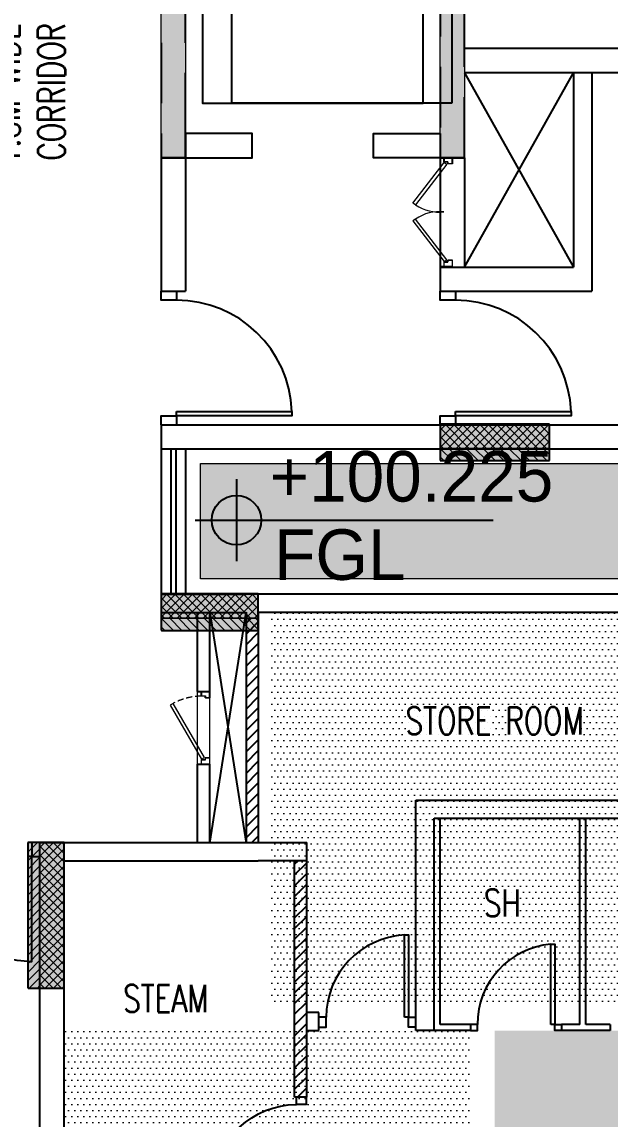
# Model space of a CAD drawing. Header units: millimetres. Extents: x 7964926 to 16080295, y -6277184 to -2986664.
# Drawn here: x 8075113 to 8079961, y -3129940 to -3120893 of the extents above; entities that cross this region are included whole.
import ezdxf

# ---------------------------------------------------------------- set-up
doc = ezdxf.new("R2010")
doc.units = ezdxf.units.MM
doc.header["$LTSCALE"] = 2000
doc.header["$MEASUREMENT"] = 0
doc.linetypes.add('DASHED2', pattern=[0.375, 0.25, -0.125])
doc.linetypes.add('HIDDEN', pattern=[0.375, 0.25, -0.125])
for name, color, linetype in [('a-col', 8, 'DASHED2'), ('a-cutout', 8, 'Continuous'), ('a-dim b', 8, 'Continuous'), ('a-dim s', 8, 'Continuous'), ('a-door', 8, 'Continuous'), ('a-ele 1', 8, 'Continuous'), ('a-glazing', 5, 'Continuous'), ('a-hat col', 252, 'Continuous'), ('a-hatch col', 252, 'Continuous'), ('a-hatch wall', 8, 'Continuous'), ('a-lift', 8, 'Continuous'), ('a-text m', 8, 'Continuous'), ('a-wall', 8, 'Continuous'), ('a-wall @100', 252, 'Continuous'), ('a-window', 8, 'Continuous'), ('L-FL', 7, 'Continuous')]:
    doc.layers.add(name, color=color, linetype=linetype)
for name, color, linetype, lineweight in [('a-shaft door', 1, 'Continuous', 5), ('L-ELE 2', 30, 'Continuous', 15), ('L-SHRUBS', 96, 'Continuous', 18), ('STR-Balcony', 250, 'Continuous', 15), ('STR-Column', 250, 'Continuous', 15), ('STR-Column Hatch', 250, 'Continuous', 15)]:
    doc.layers.add(name, color=color, linetype=linetype, lineweight=lineweight)
doc.styles.add('a-100 txt m', font='romans.shx', dxfattribs={"width": 0.75, "height": 300})
doc.styles.add('Century Gothic', font='GOTHIC.TTF')
doc.styles.get("Standard").update_dxf_attribs({"font": 'romans.shx', "width": 0.75})
pattern_1 = [(45, (1424320.437, 166168.526), (-44.1941738, 44.1941738), [])]
pattern_2 = [(0, (5508973.427, -3585719.17), (25, 50), [0, -50])]
pattern_3 = [(50, (5508973.43, -3570941.595), (71.7260183, -6.2752135), [7.5, -82.5]), (355, (5508973.43, -3570941.595), (-13.8751334, 75.2192134), [6, -66]), (100.4514445, (5508979.405, -3570942.12), (57.8508847, 68.9439991), [6.3740192, -70.1142112]), (46.1842, (5508973.43, -3570921.595), (106.724133, -16.551928), [11.25, -123.75]), (96.6356355, (5508982.32, -3570922.97), (93.4661946, 97.41186), [9.561034, -105.171376]), (351.184164, (5508973.43, -3570921.6), (93.4661945, 97.41186), [9, -99]), (21, (5508983.43, -3570926.595), (59.6907052, -40.261889), [7.5, -82.5]), (326, (5508983.43, -3570926.595), (24.3315332, 72.5150045), [6, -66]), (71.4514447, (5508988.4, -3570929.95), (84.0222377, 32.2531153), [6.374019, -70.1142112]), (37.5, (5508973.427, -3570941.595), (1.21598553, 33.28938538), [0, -65.2, 0, -67, 0, -66.25]), (7.5, (5508973.427, -3570941.595), (26.30695374, 39.4411712), [0, -38.2, 0, -63.7, 0, -25.25]), (327.5, (5508951.127, -3570941.595), (53.38224362, -2.25548717), [0, -25, 0, -78, 0, -103.5]), (317.5, (5508941.127, -3570941.595), (58.3186169, 10.0104982), [0, -32.5, 0, -51.8, 0, -73.5])]
pattern_4 = [(45, (5563976.443, -3625498.786), (-35.3553391, 35.3553391), []), (135, (5563976.443, -3625498.786), (-35.3553391, -35.3553391), [])]
pattern_5 = [(315, (7581722.237, -612925.35), (35.3553391, 35.3553391), []), (45, (7581722.237, -612925.35), (-35.3553391, 35.3553391), [])]
pattern_6 = [(315, (7579422.237, -614325.35), (35.3553391, 35.3553391), []), (45, (7579422.237, -614325.35), (-35.3553391, 35.3553391), [])]
pattern_7 = [(315, (7689852.187, -627037.335), (35.3553391, 35.3553391), [])]
pattern_8 = [(315, (7687552.187, -628437.335), (35.3553391, 35.3553391), [])]
pattern_9 = [(45, (5577788.43, -3517368.836), (-35.3553391, 35.3553391), [])]

# ---------------------------------------------------------------- blocks, each defined once
blk = doc.blocks.new('basement - column')
at = {"layer": 'a-hat col'}
h = blk.add_hatch(color=256, dxfattribs=at)
h.dxf.hatch_style = 1
h.paths.add_polyline_path([(91375, -38149.3), (90475, -38149.3), (90475, -38449.3), (91375, -38449.3)])
h = blk.add_hatch(color=256, dxfattribs=at)
h.dxf.hatch_style = 1
h.paths.add_polyline_path([(88975, -39549.3), (88175, -39549.3), (88175, -39849.3), (88975, -39849.3)])
h = blk.add_hatch(color=256, dxfattribs=at)
h.dxf.hatch_style = 1
h.paths.add_polyline_path([(87375, -41599.3), (87075, -41599.3), (87075, -42799.3), (87375, -42799.3)])
at = {"layer": 'a-col', "linetype": 'DASHED2', "ltscale": 0.001}
for points in [[(90475, -38149.3), (90475, -38449.3), (91375, -38449.3), (91375, -38149.3)], [(88175, -39549.3), (88175, -39849.3), (88975, -39849.3), (88975, -39549.3)], [(87075, -42799.3), (87375, -42799.3), (87375, -41599.3), (87075, -41599.3)]]:
    blk.add_lwpolyline(points, close=True, dxfattribs=at)
blk = doc.blocks.new('*U162')
blk.add_line((1026.7, 0), (1026.7, 0))
for points in [[(0, 125.7), (73.3, 125.7), (73.3, 0), (0, 0)], [(1100, 0), (1026.7, 0), (1026.7, 125.7), (1100, 125.7)]]:
    blk.add_lwpolyline(points)
blk.add_lwpolyline([(110, 0), (110, -952.6), (73.3, -952.6), (73.3, 0)], close=True)
blk.add_arc((73.3, 0), 953.3, 272.20423, 0)
blk = doc.blocks.new('DOOR750')
at = {"layer": 'a-door'}
blk.add_lwpolyline([(90025.1, -229811.5), (90025.1, -229149.8), (90057.9, -229149.8), (90057.9, -229811.5)], close=True, dxfattribs=at)
for points in [[(89364.2, -229861.5), (89420.4, -229861.5), (89420.4, -229811.5), (89364.2, -229811.5)], [(90114.2, -229861.5), (90057.9, -229861.5), (90057.9, -229811.5), (90114.2, -229811.5)]]:
    blk.add_lwpolyline(points, dxfattribs=at)
blk.add_arc((90083.6, -229810.4), 663.2, 95.05809, 180.09343, dxfattribs=at)
blk = doc.blocks.new('*U165')
blk.add_lwpolyline([(705, 80), (705, 759.1), (740, 759.1), (740, 80)], close=True)
for points in [[(0, 0), (60, 0), (60, 80), (0, 80)], [(800, 0), (740, 0), (740, 80), (800, 80)]]:
    blk.add_lwpolyline(points)
blk.add_arc((742.5, 77.6), 682.5, 93.15305, 179.7973)
blk = doc.blocks.new('F01')
at = {"layer": 'a-shaft door', "color": 8, "ltscale": 0.1}
for p, q in [((6801503.9, -3301272.3), (6801473.3, -3301272.3)), ((6801503.9, -3302172.3), (6801473.3, -3302172.3)), ((6801503.9, -3302172.3), (6801473.3, -3302172.3))]:
    blk.add_line(p, q, dxfattribs=at)
for points in [[(6801247, -3301649), (6801505.9, -3301314.1), (6801529.1, -3301327.5), (6801270.2, -3301662.4), (6801247, -3301649)], [(6801247, -3301795.6), (6801505.9, -3302130.4), (6801529.1, -3302117), (6801270.2, -3301782.2), (6801247, -3301795.6)]]:
    blk.add_lwpolyline(points, dxfattribs=at)
for points in [[(6801573.3, -3301272.3), (6801573.3, -3301325.6), (6801535.9, -3301325.6), (6801535.9, -3301309.6), (6801503.9, -3301309.6), (6801503.9, -3301272.3), (6801503.9, -3301272.3), (6801503.9, -3301272.3)], [(6801571.7, -3301273.9), (6801505.5, -3301273.9), (6801505.5, -3301273.9), (6801505.5, -3301273.9), (6801505.5, -3301308), (6801537.5, -3301308), (6801537.5, -3301324), (6801571.7, -3301324)], [(6801573.3, -3302172.3), (6801573.3, -3302118.9), (6801535.9, -3302118.9), (6801535.9, -3302134.9), (6801503.9, -3302134.9), (6801503.9, -3302172.3), (6801503.9, -3302172.3), (6801503.9, -3302172.3)], [(6801571.7, -3302170.7), (6801505.5, -3302170.7), (6801505.5, -3302170.7), (6801505.5, -3302170.7), (6801505.5, -3302136.5), (6801537.5, -3302136.5), (6801537.5, -3302120.5), (6801571.7, -3302120.5)]]:
    blk.add_lwpolyline(points, close=True, dxfattribs=at)
for centre, radius, start, end in [((6801465.1, -3301383.2), 340.5, 235.07813, 276.54818), ((6801464.3, -3302049.2), 330.1, 83.10266, 126.02478)]:
    blk.add_arc(centre, radius, start, end, dxfattribs=at)
blk = doc.blocks.new('*U171')
blk.add_line((1026.7, 0), (1026.7, 0))
for points in [[(0, 125.7), (73.3, 125.7), (73.3, 0), (0, 0)], [(1100, 0), (1026.7, 0), (1026.7, 125.7), (1100, 125.7)]]:
    blk.add_lwpolyline(points)
blk.add_lwpolyline([(110, 0), (110, -952.6), (73.3, -952.6), (73.3, 0)], close=True)
blk.add_arc((73.3, 0), 953.3, 272.20423, 0)
blk = doc.blocks.new('Shaft D-600')
at = {"layer": 'a-shaft door', "color": 252, "ltscale": 0.1}
for p, q in [((185920.3, -26068.4), (185920.3, -26037.7)), ((186520.3, -26068.4), (186520.3, -26037.7)), ((186520.3, -26068.4), (186520.3, -26037.7))]:
    blk.add_line(p, q, dxfattribs=at)
blk.add_lwpolyline([(186408.8, -25812.5), (185962.1, -26070.4), (185975.5, -26093.5), (186422.2, -25835.6), (186408.8, -25812.5)], dxfattribs=at)
at = {"layer": 'a-shaft door', "color": 252}
for points in [[(185920.3, -26137.7), (185973.6, -26137.7), (185973.6, -26100.4), (185957.6, -26100.4), (185957.6, -26068.4), (185920.3, -26068.4), (185920.3, -26068.4), (185920.3, -26068.4)], [(185921.9, -26136.1), (185921.9, -26070), (185921.9, -26070), (185921.9, -26070), (185956, -26070), (185956, -26102), (185972, -26102), (185972, -26136.1)], [(186520.3, -26137.7), (186466.9, -26137.7), (186466.9, -26100.4), (186482.9, -26100.4), (186482.9, -26068.4), (186520.3, -26068.4), (186520.3, -26068.4), (186520.3, -26068.4)], [(186518.7, -26136.1), (186518.7, -26070), (186518.7, -26070), (186518.7, -26070), (186484.5, -26070), (186484.5, -26102), (186468.5, -26102), (186468.5, -26136.1)]]:
    blk.add_lwpolyline(points, close=True, dxfattribs=at)
at = {"layer": 'a-shaft door', "color": 252, "linetype": 'HIDDEN', "ltscale": 0.1}
blk.add_arc((185950.8, -26082.9), 532.4, 1.56598, 27.68126, dxfattribs=at)
blk = doc.blocks.new('2.5BHK-STAIR CORE')
at = {"layer": 'a-hatch col'}
h = blk.add_hatch(color=256, dxfattribs=at)
h.dxf.hatch_style = 1
h.paths.add_polyline_path([(-3050, -9600), (-3050, -12800), (-2850, -12800), (-2850, -12600), (-2850, -9800), (-750, -9800), (-750, -12600), (-750, -12800), (-550, -12800), (-550, -9600)])
at = {"layer": 'a-col'}
blk.add_lwpolyline([(-3050, -9600), (-3050, -12800), (-2850, -12800), (-2850, -12600), (-2850, -9800), (-750, -9800), (-750, -12600), (-750, -12800), (-550, -12800), (-550, -9600)], close=True, dxfattribs=at)
at = {"layer": 'a-cutout', "linetype": 'HIDDEN', "ltscale": 1000}
for p, q in [((-550, -13700), (350, -12100)), ((-550, -12100), (350, -13700)), ((-2650, -18450), (-2350, -16550)), ((-2650, -16550), (-2350, -18450))]:
    blk.add_line(p, q, dxfattribs=at)
at = {"layer": 'a-door'}
for p, q in [((-750, -12800), (-750, -13700)), ((-550, -12800), (-550, -13700)), ((-2750, -17200), (-2750, -16550)), ((-2650, -17200), (-2650, -16550)), ((-2750, -17200), (-2650, -17200)), ((-2750, -18450), (-2750, -17800)), ((-2750, -17800), (-2650, -17800)), ((-2650, -18450), (-2650, -17800))]:
    blk.add_line(p, q, dxfattribs=at)
at = {"layer": 'a-lift'}
blk.add_lwpolyline([(-890, -12350), (-890, -10350), (-2710, -10350), (-2710, -12350)], close=True, dxfattribs=at)
at = {"layer": 'a-shaft door', "color": 8}
for p, q in [((-2750, -17800), (-2750, -17200)), ((-2650, -17800), (-2650, -17200))]:
    blk.add_line(p, q, dxfattribs=at)
at = {"layer": 'a-wall'}
for p, q in [((350, -12100), (350, -13700)), ((500, -12100), (500, -13900)), ((-3050, -12800), (-3050, -13900)), ((-2850, -12800), (-2850, -13900)), ((-750, -13700), (-750, -13900)), ((-750, -13700), (350, -13700)), ((-3050, -13900), (-2850, -13900)), ((-750, -13900), (500, -13900)), ((-3050, -15000), (4750, -15000)), ((-3050, -15000), (-3050, -15200)), ((-3050, -15200), (4600, -15200))]:
    blk.add_line(p, q, dxfattribs=at)
for points in [[(-2850, -12600), (-2850, -12800), (-2300, -12800), (-2300, -12600)], [(-750, -12600), (-750, -12800), (-1300, -12800), (-1300, -12600)]]:
    blk.add_lwpolyline(points, close=True, dxfattribs=at)
blk.add_lwpolyline([(-2350, -16400), (-3050, -16400), (-3050, -16550), (-2350, -16550)], dxfattribs=at)
at = {"layer": 'a-window'}
for p, q in [((-3050, -15200), (-3050, -16400)), ((-2970, -15200), (-2970, -16400)), ((-2930, -15200), (-2930, -16400)), ((-2850, -15200), (-2850, -16400))]:
    blk.add_line(p, q, dxfattribs=at)
at = {"layer": 'a-door', "extrusion": (0, 0, -1), "xscale": -1, "zscale": -1, "rotation": 270.0000569075571}
for p in [(2924.3, -15000), (624.3, -15000)]:
    blk.add_blockref('*U171', p, dxfattribs=at)
at = {"layer": 'a-shaft door', "linetype": 'Continuous', "rotation": 90}
blk.add_blockref('Shaft D-600', (-28787.7, -203720.3), dxfattribs=at)
blk = doc.blocks.new('block 2')
at = {"layer": 'a-hatch wall'}
h = blk.add_hatch(dxfattribs=at)
h.set_pattern_fill('ANSI31', color=256, scale=500)
h.set_pattern_definition(pattern_1)
h.paths.add_polyline_path([(8154643.7, -2889155.3), (8154543.7, -2889155.3), (8154543.7, -2891005.3), (8154643.7, -2891005.3)])
h = blk.add_hatch(dxfattribs=at)
h.set_pattern_fill('ANSI31', color=256, scale=500)
h.set_pattern_definition(pattern_1)
h.paths.add_polyline_path([(8155043.7, -2891155.3), (8154943.7, -2891155.3), (8154943.7, -2893105.3), (8155043.7, -2893105.3)])
at = {"layer": 'a-shaft door', "color": 8, "linetype": 'Continuous'}
for p, q in [((8156143.7, -2885355.3), (8156143.7, -2886255.3)), ((8156343.7, -2885355.3), (8156343.7, -2886255.3))]:
    blk.add_line(p, q, dxfattribs=at)
at = {"layer": 'a-wall'}
for p, q in [((8156343.7, -2884455.3), (8163093.7, -2884455.3)), ((8156343.7, -2884455.3), (8163093.7, -2884455.3)), ((8156343.7, -2884655.3), (8162893.7, -2884655.3)), ((8154543.7, -2888955.3), (8158743.7, -2888955.3)), ((8154543.7, -2889105.3), (8154543.7, -2891005.3)), ((8154643.7, -2889105.3), (8158743.7, -2889105.3)), ((8154643.7, -2889105.3), (8154643.7, -2891005.3)), ((8155943.7, -2890655.3), (8161393.7, -2890655.3)), ((8155943.7, -2892555.3), (8155943.7, -2890655.3)), ((8156093.7, -2890805.3), (8158543.7, -2890805.3)), ((8156093.7, -2892555.3), (8156093.7, -2890805.3)), ((8152843.7, -2897805.3), (8152843.7, -2891005.3)), ((8153043.7, -2891005.3), (8152843.7, -2891005.3)), ((8152843.7, -2891005.3), (8153043.7, -2891005.3)), ((8152843.7, -2891005.3), (8155043.7, -2891005.3)), ((8155043.7, -2891155.3), (8155043.7, -2891005.3)), ((8153043.7, -2897955.3), (8153043.7, -2891155.3)), ((8153043.7, -2891155.3), (8154643.7, -2891155.3)), ((8155043.7, -2891155.3), (8154643.7, -2891155.3)), ((8154943.7, -2893105.3), (8154943.7, -2891155.3)), ((8155043.7, -2893105.3), (8155043.7, -2891155.3)), ((8155143.7, -2892405.3), (8155043.7, -2892405.3)), ((8155143.7, -2892555.3), (8155143.7, -2892405.3)), ((8155043.7, -2892555.3), (8155143.7, -2892555.3)), ((8156093.7, -2892555.3), (8155943.7, -2892555.3)), ((8155043.7, -2893105.3), (8154943.7, -2893105.3))]:
    blk.add_line(p, q, dxfattribs=at)
at = {"layer": 'a-wall @100'}
for p, q in [((8156093.7, -2892555.3), (8156093.7, -2890805.3)), ((8156143.7, -2892505.3), (8156143.7, -2890805.3)), ((8157293.7, -2892505.3), (8157293.7, -2890805.3)), ((8157343.7, -2892505.3), (8157343.7, -2890805.3)), ((8156393.7, -2892505.3), (8156143.7, -2892505.3)), ((8156393.7, -2892505.3), (8156393.7, -2892555.3)), ((8157293.7, -2892505.3), (8157143.7, -2892505.3)), ((8157143.7, -2892505.3), (8157143.7, -2892555.3)), ((8157543.7, -2892505.3), (8157343.7, -2892505.3)), ((8157543.7, -2892505.3), (8157543.7, -2892555.3)), ((8156393.7, -2892555.3), (8156093.7, -2892555.3)), ((8157293.7, -2892555.3), (8157143.7, -2892555.3)), ((8157543.7, -2892555.3), (8157243.7, -2892555.3))]:
    blk.add_line(p, q, dxfattribs=at)
at = {"linetype": 'HIDDEN', "ltscale": 2000}
blk.add_blockref('2.5BHK-STAIR CORE', (8156893.7, -2872559.5), dxfattribs=at)
at = {"layer": 'a-dim b'}
blk.add_blockref('F01', (1354670.4, 415916.9), dxfattribs=at)
at = {"layer": 'a-door', "extrusion": (0, 0, -1), "xscale": 0.9090909090908456, "yscale": 0.9090909090908456, "zscale": -0.9090909090908456, "rotation": 359.9999430927095}
blk.add_blockref('*U162', (-8152843.7, -2891119.6), dxfattribs=at)
at = {"layer": 'a-door'}
blk.add_blockref('*U165', (8155143.7, -2892526.3), dxfattribs=at)
at = {"layer": 'a-door', "xscale": -1.000000000000002, "rotation": 90}
blk.add_blockref('*U165', (8155038.2, -2893105.3), dxfattribs=at)
at = {"layer": 'a-glazing'}
blk.add_blockref('DOOR750', (8067029.5, -2662693.8), dxfattribs=at)
blk = doc.blocks.new('finish lvl')
h = blk.add_hatch(color=256)
edge = h.paths.add_edge_path()
edge.add_ellipse((0.0378, 0.003), major_axis=(-0.0305, 0.0305), ratio=1, start_angle=-45, end_angle=45)
edge.add_line((-0.0053, 0.003), (0.0378, 0.003))
edge.add_line((0.0378, 0.003), (0.0378, 0.0461))
edge = h.paths.add_edge_path()
edge.add_ellipse((0.0378, 0.003), major_axis=(-0.0305, 0.0305), ratio=1, start_angle=135, end_angle=225)
edge.add_line((0.0809, 0.003), (0.0378, 0.003))
edge.add_line((0.0378, 0.003), (0.0378, -0.0401))
for p, q in [((0.0378, 0.0748), (0.0378, -0.0688)), ((-0.034, 0.003), (0.4857, 0.003))]:
    blk.add_line(p, q)
blk.add_ellipse((0.0378, 0.003), major_axis=(-0.0305, 0.0305), ratio=1, start_param=1.570796326794534, end_param=7.85398163397412)
at = {"layer": 'L-FL'}
for tag, p in [('%%P0.00', (0.1256, 0.0357)), ('FIN.LVL.', (0.1075, -0.103))]:
    blk.add_attdef(tag, p, '', height=0.08, dxfattribs=at)

msp = doc.modelspace()

# ---------------------------------------------------------------- hatches: boundary and pattern name
at = {"layer": 'L-SHRUBS'}
h = msp.add_hatch(dxfattribs=at)
h.set_pattern_fill('GRASS', color=256, scale=200)
h.paths.add_polyline_path([(8082080.1, -3127185), (8082080.1, -3126525), (8082880.1, -3126525), (8082880.1, -3127185), (8083811.3, -3127185), (8083811.3, -3127185), (8085536.3, -3127185), (8085536.3, -3127185), (8088336.3, -3127185), (8088336.3, -3128010), (8090111.3, -3128010), (8090111.3, -3128009.6), (8092576.2, -3128010.1), (8092576.2, -3126610), (8085511.3, -3126610), (8085511.3, -3126560), (8083911.3, -3126560), (8083911.3, -3125110), (8083161.3, -3125110), (8083161.3, -3124535), (8076585.5, -3124535), (8076586.4, -3125485), (8081161.1, -3125485), (8081161.1, -3125610), (8081161.3, -3125610), (8081161.3, -3127185)])
at = {"layer": 'STR-Balcony', "linetype": 'Continuous'}
h = msp.add_hatch(dxfattribs=at)
h.set_pattern_fill('DOTS', color=256, scale=800, style=0)
h.set_pattern_definition(pattern_2)
edge = h.paths.add_edge_path()
edge.add_line((8080961.1, -3125760), (8077161.1, -3125760))
edge.add_line((8077161.1, -3125760), (8077161.1, -3127660))
edge.add_line((8077161.1, -3127310), (8080961.1, -3127310))
edge.add_line((8080961.1, -3127310), (8080961.1, -3125810))
h = msp.add_hatch(dxfattribs=at)
h.set_pattern_fill('DOTS', color=256, scale=800, style=0)
h.set_pattern_definition(pattern_2)
h.paths.add_polyline_path([(8080961.1, -3125810), (8077161.1, -3125810), (8077161.1, -3129010), (8080961.1, -3129010)])
h = msp.add_hatch(dxfattribs=at)
h.set_pattern_fill('DOTS', color=256, scale=800, style=0)
h.set_pattern_definition(pattern_2)
h.paths.add_polyline_path([(8075461.1, -3130560), (8078811.1, -3130560), (8078811.1, -3129210), (8075461.1, -3129210)])
h = msp.add_hatch(dxfattribs=at)
h.set_pattern_fill('DOTS', color=256, scale=800, style=0)
h.set_pattern_definition(pattern_2)
h.paths.add_polyline_path([(8075461.1, -3130560), (8078811.1, -3130560), (8078811.1, -3129210), (8075461.1, -3129210)])
h = msp.add_hatch(dxfattribs=at)
h.set_pattern_fill('DOTS', color=256, scale=800, style=0)
h.set_pattern_definition(pattern_2)
h.paths.add_polyline_path([(8085536.1, -3129210), (8079011.1, -3129210), (8079011.1, -3131560), (8085536.1, -3131560)])
h = msp.add_hatch(dxfattribs=at)
h.set_pattern_fill('DOTS', color=256, scale=800, style=0)
h.set_pattern_definition(pattern_2)
h.paths.add_polyline_path([(8085536.1, -3129210), (8079011.1, -3129210), (8079011.1, -3131560), (8085536.1, -3131560)])
at = {"layer": 'STR-Column Hatch'}
h = msp.add_hatch(dxfattribs=at)
h.set_pattern_fill('AR-CONC', color=250, scale=10)
h.set_pattern_definition(pattern_3)
h.paths.add_polyline_path([(8076261.1, -3122010), (8076261.1, -3118810), (8078761.1, -3118810), (8078761.1, -3122010), (8078561.1, -3122010), (8078561.1, -3119010), (8076461.1, -3119010), (8076461.1, -3122010)])
h = msp.add_hatch(dxfattribs=at)
h.set_pattern_fill('AR-CONC', color=250, scale=10)
h.set_pattern_definition(pattern_3)
h.paths.add_polyline_path([(8076261.1, -3122010), (8076261.1, -3118810), (8078761.1, -3118810), (8078761.1, -3122010), (8078561.1, -3122010), (8078561.1, -3119010), (8076461.1, -3119010), (8076461.1, -3122010)])
h = msp.add_hatch(dxfattribs=at)
h.set_pattern_fill('ANSI37', color=250, scale=400, angle=-90)
h.set_pattern_definition(pattern_5)
h.paths.add_polyline_path([(8078561.1, -3124210), (8078561.1, -3124410), (8079461.1, -3124410), (8079461.1, -3124210)])
h = msp.add_hatch(dxfattribs=at)
h.set_pattern_fill('ANSI37', color=250, scale=400, angle=-90)
h.set_pattern_definition(pattern_5)
h.paths.add_polyline_path([(8078561.1, -3124210), (8078561.1, -3124410), (8079461.1, -3124410), (8079461.1, -3124210)])
h = msp.add_hatch(dxfattribs=at)
h.set_pattern_fill('ANSI37', color=250, scale=400, angle=-90)
h.set_pattern_definition(pattern_5)
h.paths.add_polyline_path([(8078561.1, -3124210), (8078561.1, -3124410), (8079461.1, -3124410), (8079461.1, -3124210)])
h = msp.add_hatch(dxfattribs=at)
h.set_pattern_fill('ANSI37', color=250, scale=400, angle=-90)
h.set_pattern_definition(pattern_5)
h.paths.add_polyline_path([(8078561.1, -3124210), (8078561.1, -3124410), (8079461.1, -3124410), (8079461.1, -3124210)])
h = msp.add_hatch(dxfattribs=at)
h.set_pattern_fill('ANSI31', color=250, scale=400, angle=-90)
h.set_pattern_definition(pattern_7)
h.paths.add_polyline_path([(8078561.1, -3124410), (8078561.1, -3124510), (8079461.1, -3124510), (8079461.1, -3124410)])
h = msp.add_hatch(dxfattribs=at)
h.set_pattern_fill('ANSI31', color=250, scale=400, angle=-90)
h.set_pattern_definition(pattern_7)
h.paths.add_polyline_path([(8078561.1, -3124410), (8078561.1, -3124510), (8079461.1, -3124510), (8079461.1, -3124410)])
h = msp.add_hatch(dxfattribs=at)
h.set_pattern_fill('ANSI37', color=250, scale=400, angle=-90)
h.set_pattern_definition(pattern_6)
h.paths.add_polyline_path([(8076261.1, -3125610), (8076261.1, -3125810), (8077061.1, -3125810), (8077061.1, -3125610)])
h = msp.add_hatch(dxfattribs=at)
h.set_pattern_fill('ANSI37', color=250, scale=400, angle=-90)
h.set_pattern_definition(pattern_6)
h.paths.add_polyline_path([(8076261.1, -3125610), (8076261.1, -3125810), (8077061.1, -3125810), (8077061.1, -3125610)])
h = msp.add_hatch(dxfattribs=at)
h.set_pattern_fill('ANSI37', color=250, scale=400, angle=-90)
h.set_pattern_definition(pattern_6)
h.paths.add_polyline_path([(8076261.1, -3125610), (8076261.1, -3125810), (8077061.1, -3125810), (8077061.1, -3125610)])
h = msp.add_hatch(dxfattribs=at)
h.set_pattern_fill('ANSI37', color=250, scale=400, angle=-90)
h.set_pattern_definition(pattern_6)
h.paths.add_polyline_path([(8076261.1, -3125610), (8076261.1, -3125810), (8077061.1, -3125810), (8077061.1, -3125610)])
h = msp.add_hatch(dxfattribs=at)
h.set_pattern_fill('ANSI31', color=250, scale=400, angle=-90)
h.set_pattern_definition(pattern_8)
h.paths.add_polyline_path([(8076261.1, -3125810), (8076261.1, -3125910), (8077061.1, -3125910), (8077061.1, -3125810)])
h = msp.add_hatch(dxfattribs=at)
h.set_pattern_fill('ANSI31', color=250, scale=400, angle=-90)
h.set_pattern_definition(pattern_8)
h.paths.add_polyline_path([(8076261.1, -3125810), (8076261.1, -3125910), (8077061.1, -3125910), (8077061.1, -3125810)])
h = msp.add_hatch(dxfattribs=at)
h.set_pattern_fill('ANSI31', color=250, scale=400)
h.set_pattern_definition(pattern_9)
h.paths.add_polyline_path([(8075161.1, -3128860), (8075261.1, -3128860), (8075261.1, -3127660), (8075161.1, -3127660)])
h = msp.add_hatch(dxfattribs=at)
h.set_pattern_fill('ANSI31', color=250, scale=400)
h.set_pattern_definition(pattern_9)
h.paths.add_polyline_path([(8075161.1, -3128860), (8075261.1, -3128860), (8075261.1, -3127660), (8075161.1, -3127660)])
h = msp.add_hatch(dxfattribs=at)
h.set_pattern_fill('ANSI37', color=250, scale=400)
h.set_pattern_definition(pattern_4)
h.paths.add_polyline_path([(8075261.1, -3128860), (8075461.1, -3128860), (8075461.1, -3127660), (8075261.1, -3127660)])
h = msp.add_hatch(dxfattribs=at)
h.set_pattern_fill('ANSI37', color=250, scale=400)
h.set_pattern_definition(pattern_4)
h.paths.add_polyline_path([(8075261.1, -3128860), (8075461.1, -3128860), (8075461.1, -3127660), (8075261.1, -3127660)])
h = msp.add_hatch(dxfattribs=at)
h.set_pattern_fill('ANSI37', color=250, scale=400)
h.set_pattern_definition(pattern_4)
h.paths.add_polyline_path([(8075261.1, -3128860), (8075461.1, -3128860), (8075461.1, -3127660), (8075261.1, -3127660)])
h = msp.add_hatch(dxfattribs=at)
h.set_pattern_fill('ANSI37', color=250, scale=400)
h.set_pattern_definition(pattern_4)
h.paths.add_polyline_path([(8075261.1, -3128860), (8075461.1, -3128860), (8075461.1, -3127660), (8075261.1, -3127660)])

# ---------------------------------------------------------------- linework, layer by layer
at = {"layer": 'a-dim s'}
msp.add_lwpolyline([(8078661.1, -3121560), (8078661.1, -3119560), (8076841.1, -3119560), (8076841.1, -3121560)], close=True, dxfattribs=at)
at = {"layer": 'L-ELE 2'}
for points in [[(8076461.3, -3124410), (8083210.5, -3124410)], [(8081161.3, -3125610), (8081161.1, -3125485), (8076586.4, -3125485), (8076585.5, -3124535), (8083161.3, -3124535)]]:
    msp.add_lwpolyline(points, dxfattribs=at)
at = {"layer": 'STR-Column', "color": 8}
for points in [[(8076261.1, -3122010), (8076261.1, -3118810), (8078761.1, -3118810), (8078761.1, -3122010), (8078561.1, -3122010), (8078561.1, -3119010), (8076461.1, -3119010), (8076461.1, -3122010)], [(8076261.1, -3122010), (8076261.1, -3118810), (8078761.1, -3118810), (8078761.1, -3122010), (8078561.1, -3122010), (8078561.1, -3119010), (8076461.1, -3119010), (8076461.1, -3122010)], [(8078561.1, -3124210), (8078561.1, -3124410), (8079461.1, -3124410), (8079461.1, -3124210)], [(8078561.1, -3124210), (8078561.1, -3124410), (8079461.1, -3124410), (8079461.1, -3124210)], [(8078561.1, -3124210), (8078561.1, -3124410), (8079461.1, -3124410), (8079461.1, -3124210)], [(8078561.1, -3124210), (8078561.1, -3124410), (8079461.1, -3124410), (8079461.1, -3124210)], [(8078561.1, -3124410), (8078561.1, -3124510), (8079461.1, -3124510), (8079461.1, -3124410)], [(8078561.1, -3124410), (8078561.1, -3124510), (8079461.1, -3124510), (8079461.1, -3124410)], [(8076261.1, -3125610), (8076261.1, -3125810), (8077061.1, -3125810), (8077061.1, -3125610)], [(8076261.1, -3125610), (8076261.1, -3125810), (8077061.1, -3125810), (8077061.1, -3125610)], [(8076261.1, -3125610), (8076261.1, -3125810), (8077061.1, -3125810), (8077061.1, -3125610)], [(8076261.1, -3125610), (8076261.1, -3125810), (8077061.1, -3125810), (8077061.1, -3125610)], [(8076261.1, -3125810), (8076261.1, -3125910), (8077061.1, -3125910), (8077061.1, -3125810)], [(8076261.1, -3125810), (8076261.1, -3125910), (8077061.1, -3125910), (8077061.1, -3125810)], [(8075161.1, -3128860), (8075261.1, -3128860), (8075261.1, -3127660), (8075161.1, -3127660)], [(8075161.1, -3128860), (8075261.1, -3128860), (8075261.1, -3127660), (8075161.1, -3127660)], [(8075261.1, -3128860), (8075461.1, -3128860), (8075461.1, -3127660), (8075261.1, -3127660)], [(8075261.1, -3128860), (8075461.1, -3128860), (8075461.1, -3127660), (8075261.1, -3127660)], [(8075261.1, -3128860), (8075461.1, -3128860), (8075461.1, -3127660), (8075261.1, -3127660)], [(8075261.1, -3128860), (8075461.1, -3128860), (8075461.1, -3127660), (8075261.1, -3127660)]]:
    msp.add_lwpolyline(points, close=True, dxfattribs=at)

# ---------------------------------------------------------------- block references
at = {"layer": 'a-ele 1', "lineweight": 25}
msp.add_blockref('block 2', (-77582.5, -236654.6), dxfattribs=at)
at = {"layer": 'L-FL', "ltscale": 0.5}
ref = msp.add_blockref('finish lvl', (8076703.2, -3125015.7), dxfattribs=dict(at, xscale=4725.606725105103, yscale=4725.606725105103, zscale=4725.606725105103, rotation=0.0002105369682425805))
ref.add_attrib('FIN.LVL.', 'FGL', (8077192.1, -3125493.8, 0), dxfattribs={"ltscale": 0.5, "height": 416.57, "rotation": 0.00021, "style": 'Century Gothic'})
ref.add_attrib('%%P0.00', '+100.225', (8077154.6, -3124847.9), dxfattribs={"ltscale": 0.5, "height": 416.57, "rotation": 0.00021, "style": 'Century Gothic'})
at = {"layer": 'STR-Column', "ltscale": 1000}
msp.add_blockref('basement - column', (7988086.1, -3086060.7), dxfattribs=at)

# ---------------------------------------------------------------- texts
at = {"layer": 'a-text m', "insert": (8074870, -3120901.2), "char_height": 225, "attachment_point": 3, "rotation": 90, "style": 'a-100 txt m'}
msp.add_mtext_dynamic_manual_height_columns('1.8M WIDE CORRIDOR', width=1908.725, gutter_width=1, heights=[0], dxfattribs=at)
at = {"layer": 'a-text m', "char_height": 225, "width": 4563.536, "attachment_point": 1, "style": 'a-100 txt m'}
for s, insert in [('STORE ROOM', (8078274.8, -3126543.1)), ('STORE ROOM', (8078274.8, -3126543.1)), ('STEAM', (8075947.8, -3128834.1))]:
    msp.add_mtext(s, dxfattribs=dict(at, insert=insert))
at = {"layer": 'a-text m', "insert": (8078920.6, -3128270.7), "char_height": 225, "width": 4563.536, "attachment_point": 7, "rotation": 0, "style": 'a-100 txt m'}
msp.add_mtext('SH', dxfattribs=at)

doc.saveas('drawing.dxf')
